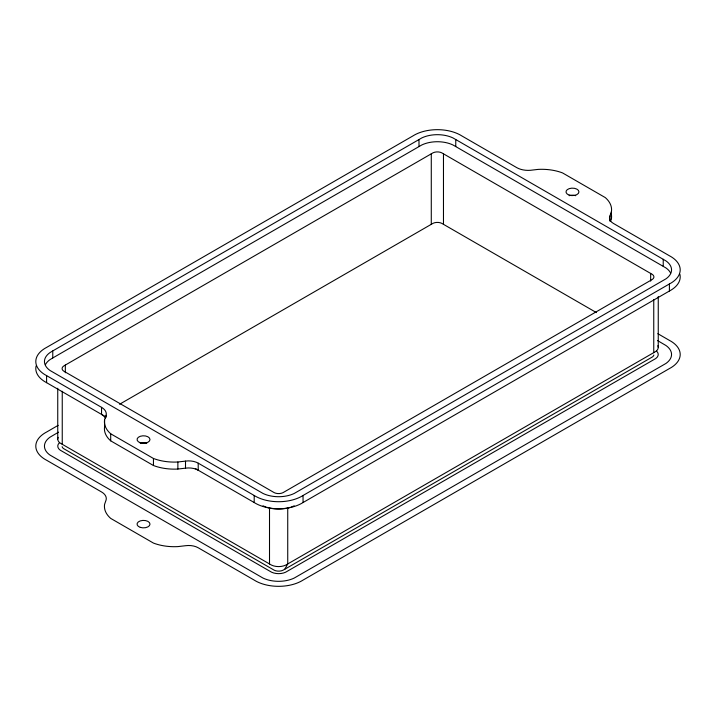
<?xml version="1.0" encoding="UTF-8"?>
<svg xmlns="http://www.w3.org/2000/svg" width="716" height="716" viewBox="0 0 716 716"><rect width="100%" height="100%" fill="white"/><g stroke="black" fill="none" stroke-linecap="round" stroke-linejoin="round"><path stroke-width="1.07" d="M104.599 419.692A37.778 21.811 0 0 0 110.703 433.789L153.448 458.473A37.778 21.811 0 0 0 177.872 461.999L185.507 461.113A13.416 7.751 0 0 1 198.207 463.154L198.207 470.206A13.416 7.751 0 0 0 185.507 468.166L177.872 469.043A37.778 21.811 0 0 1 153.448 465.516L110.703 440.841A37.778 21.811 0 0 1 104.599 426.745L104.599 419.692L106.129 415.289A16.191 9.344 0 0 0 101.547 407.35L46.594 375.623A33.026 19.072 0 0 1 46.594 347.421L412.953 135.906A33.026 19.072 0 0 1 461.802 135.906L516.755 167.634A16.191 9.344 0 0 0 530.493 170.283L538.128 169.397A37.778 21.811 0 0 1 562.552 172.923L605.297 197.598A37.778 21.811 0 0 1 611.401 211.703L611.401 218.756L610.48 221.396M609.871 221.146L609.871 216.107L611.401 211.703M62.14 446.668A6.748 3.902 0 0 0 63.634 448.628L274.309 570.249A6.748 3.902 0 0 0 282.936 570.249L284.717 569.274L287.734 564.002L287.734 507.626M52.769 350.912L50.084 352.532A24.371 14.069 0 0 0 50.084 370.521L263.041 493.467A24.371 14.069 0 0 0 294.204 493.467L665.916 278.864A24.371 14.069 0 0 0 665.916 260.875L452.96 137.928A24.371 14.069 0 0 0 421.796 137.928L52.769 350.912L52.769 357.964L50.084 359.575A24.371 14.069 0 0 0 45.385 364.721M65.335 365.053L63.634 366.082A6.748 3.902 0 0 0 63.634 371.067L274.309 492.697A6.748 3.902 0 0 0 282.936 492.697L652.365 279.41A6.748 3.902 0 0 0 652.365 274.425L441.691 152.794A6.748 3.902 0 0 0 433.064 152.794L65.335 365.053L65.335 372.767M58.175 437.333A11.08 6.399 0 0 0 60.305 443.168L271.543 565.121A11.08 6.399 0 0 0 285.702 565.121L655.695 351.511A11.08 6.399 0 0 0 657.825 345.676M52.769 357.964L421.796 144.972A24.371 14.069 0 0 1 452.96 144.972L665.916 267.918A24.371 14.069 0 0 1 670.615 273.065M58.193 425.331L46.594 432.034A33.026 19.072 0 0 0 46.594 460.236L101.547 491.964A16.191 9.344 0 0 1 106.129 499.893L104.599 504.297A37.778 21.811 0 0 0 110.703 518.402L153.448 543.077A37.778 21.811 0 0 0 177.872 546.603L185.507 545.717A13.416 7.751 0 0 1 198.207 547.767L254.198 580.094A33.026 19.072 0 0 0 303.047 580.094L669.406 368.579A33.026 19.072 0 0 0 669.406 340.377L657.825 333.683M58.578 432.16L50.084 437.136A24.371 14.069 0 0 0 50.084 455.125L263.041 578.072A24.371 14.069 0 0 0 294.204 578.072L665.916 363.468A24.371 14.069 0 0 0 665.916 345.479L657.44 340.521M119.554 404.263L433.064 223.303A6.748 3.902 0 0 1 441.691 223.303L596.446 312.606M198.207 463.154L254.198 495.481A33.026 19.072 0 0 0 303.047 495.481L669.406 283.966A33.026 19.072 0 0 0 669.406 255.764L613.415 223.437A13.416 7.751 0 0 1 609.871 216.107M195.307 468.533L254.198 502.534A33.026 19.072 0 0 0 303.047 502.534L669.406 291.018A33.026 19.072 0 0 0 679.887 274.282M284.717 569.274L652.365 356.971A6.748 3.902 0 0 0 653.86 355.011M36.113 365.939A33.026 19.072 0 0 0 46.594 382.675L104.447 416.077M669.406 283.966L669.406 291.018M663.231 259.255L663.231 266.307M658.255 296.576L658.255 347.421M653.753 299.628L653.753 352.684M650.665 273.396L650.665 281.111M455.761 139.477L455.761 146.52M443.473 153.779L443.473 224.287M431.283 153.779L431.283 224.287M418.994 139.477L418.994 146.52M303.047 495.481L303.047 502.534M269.511 507.626L269.511 564.002M254.198 495.481L254.198 502.534M185.507 461.113L185.507 468.166M177.872 461.999L177.872 469.043M153.448 458.473L153.448 465.516M110.703 433.789L110.703 440.841M106.129 415.289L106.129 417.303M101.547 407.35L101.547 414.403A16.191 9.344 0 0 1 105.458 418.055M62.247 391.285L62.247 444.341M57.745 388.233L57.745 439.078M46.594 375.623L46.594 382.675M59.41 442.765A11.08 6.399 0 0 0 60.305 450.221L271.543 572.173A11.08 6.399 0 0 0 285.702 572.173L655.695 358.564A11.08 6.399 0 0 0 656.59 351.108M294.204 505.809A24.371 14.069 0 0 1 291.466 506.946M290.49 507.277A24.371 14.069 0 0 1 266.755 507.277M265.779 506.946A24.371 14.069 0 0 1 263.041 505.809M140.291 443.329A6.48 3.741 0 0 1 146.762 443.329M569.238 195.683A6.48 3.741 0 0 1 575.709 195.683M611.24 213.824A37.778 21.811 0 0 1 611.401 218.756M140.291 527.37A6.48 3.741 0 0 0 150.002 524.13A6.48 3.741 0 0 0 140.291 520.89A6.48 3.741 0 0 0 140.291 527.37M569.238 195.11A6.48 3.741 0 0 0 578.949 191.87A6.48 3.741 0 0 0 569.238 188.63A6.48 3.741 0 0 0 569.238 195.11M140.291 442.757A6.48 3.741 0 0 0 150.002 439.526A6.48 3.741 0 0 0 140.291 436.286A6.48 3.741 0 0 0 140.291 442.757"/></g></svg>
